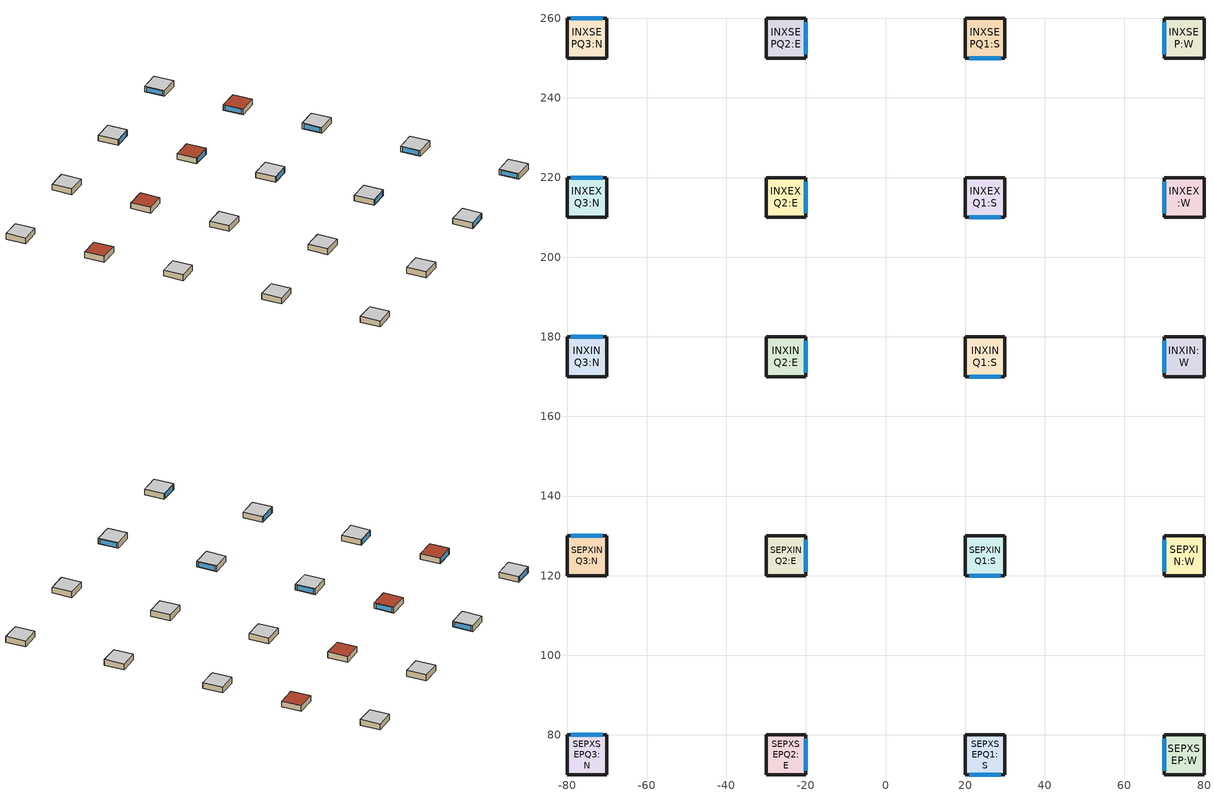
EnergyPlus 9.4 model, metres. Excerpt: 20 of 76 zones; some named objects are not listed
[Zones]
SEPXSEP:W
 floor to BLOCK17:CORE (0_5282 SemiExposedFloor r=0.67_Reversed_Rev): 80,70 70,70 70,80 80,80 z3
 wall outside (0_ExtWall r=0.63): 80,70 80,80 70,80 70,70 80,70 z3:6
 window (U=4 SHGC=0.63 - 1001): 70,79 70,71 z3.25:5.75
 ceiling to BLOCK85:CORE (0_5282 SemiExposedCeiling r=0.67): 70,70 80,70 80,80 70,80 z6
SEPXSEPQ1:S
 floor to BLOCK18:CORE (0_5282 SemiExposedFloor r=0.67_Reversed_Rev): 30,70 20,70 20,80 30,80 z3
 wall outside (0_ExtWall r=0.63): 30,70 30,80 20,80 20,70 30,70 z3:6
 window (U=4 SHGC=0.63 - 1001): 21,70 29,70 z3.25:5.75
 ceiling to BLOCK86:CORE (0_5282 SemiExposedCeiling r=0.67): 20,70 30,70 30,80 20,80 z6
SEPXSEPQ2:E
 floor to BLOCK19:CORE (0_5282 SemiExposedFloor r=0.67_Reversed_Rev): -20,70 -30,70 -30,80 -20,80 z3
 wall outside (0_ExtWall r=0.63): -20,70 -20,80 -30,80 -30,70 -20,70 z3:6
 window (U=4 SHGC=0.63 - 1001): -20,71 -20,79 z3.25:5.75
 ceiling to BLOCK87:CORE (0_5282 SemiExposedCeiling r=0.67): -30,70 -20,70 -20,80 -30,80 z6
SEPXSEPQ3:N
 floor to BLOCK20:CORE (0_5282 SemiExposedFloor r=0.67_Reversed_Rev): -70,70 -80,70 -80,80 -70,80 z3
 wall outside (0_ExtWall r=0.63): -70,70 -70,80 -80,80 -80,70 -70,70 z3:6
 window (U=4 SHGC=0.63 - 1001): -71,80 -79,80 z3.25:5.75
 ceiling to BLOCK88:CORE (0_5282 SemiExposedCeiling r=0.67): -80,70 -70,70 -70,80 -80,80 z6
SEPXIN:W
 floor to BLOCK21:CORE (0_5282 SemiExposedFloor r=0.67_Reversed_Rev): 80,120 70,120 70,130 80,130 z3
 wall outside (0_ExtWall r=0.63): 80,120 80,130 70,130 70,120 80,120 z3:6
 window (U=4 SHGC=0.63 - 1001): 70,129 70,121 z3.25:5.75
 ceiling adiabatic (0_5282 (2023) IntFloor r=0.17_Reversed): 70,120 80,120 80,130 70,130 z6
SEPXINQ1:S
 floor to BLOCK22:CORE (0_5282 SemiExposedFloor r=0.67_Reversed_Rev): 30,120 20,120 20,130 30,130 z3
 wall outside (0_ExtWall r=0.63): 30,120 30,130 20,130 20,120 30,120 z3:6
 window (U=4 SHGC=0.63 - 1001): 21,120 29,120 z3.25:5.75
 ceiling adiabatic (0_5282 (2023) IntFloor r=0.17_Reversed): 20,120 30,120 30,130 20,130 z6
SEPXINQ2:E
 floor to BLOCK23:CORE (0_5282 SemiExposedFloor r=0.67_Reversed_Rev): -20,120 -30,120 -30,130 -20,130 z3
 wall outside (0_ExtWall r=0.63): -20,120 -20,130 -30,130 -30,120 -20,120 z3:6
 window (U=4 SHGC=0.63 - 1001): -20,121 -20,129 z3.25:5.75
 ceiling adiabatic (0_5282 (2023) IntFloor r=0.17_Reversed): -30,120 -20,120 -20,130 -30,130 z6
SEPXINQ3:N
 floor to BLOCK24:CORE (0_5282 SemiExposedFloor r=0.67_Reversed_Rev): -70,120 -80,120 -80,130 -70,130 z3
 wall outside (0_ExtWall r=0.63): -70,120 -70,130 -80,130 -80,120 -70,120 z3:6
 window (U=4 SHGC=0.63 - 1001): -71,130 -79,130 z3.25:5.75
 ceiling adiabatic (0_5282 (2023) IntFloor r=0.17_Reversed): -80,120 -70,120 -70,130 -80,130 z6
INXIN:W
 floor adiabatic (0_5282 (2023) IntFloor r=0.17): 80,170 70,170 70,180 80,180 z3
 wall outside (0_ExtWall r=0.63): 80,170 80,180 70,180 70,170 80,170 z3:6
 window (U=4 SHGC=0.63 - 1001): 70,179 70,171 z3.25:5.75
 ceiling adiabatic (0_5282 (2023) IntFloor r=0.17_Reversed): 70,170 80,170 80,180 70,180 z6
INXINQ1:S
 floor adiabatic (0_5282 (2023) IntFloor r=0.17): 30,170 20,170 20,180 30,180 z3
 wall outside (0_ExtWall r=0.63): 30,170 30,180 20,180 20,170 30,170 z3:6
 window (U=4 SHGC=0.63 - 1001): 21,170 29,170 z3.25:5.75
 ceiling adiabatic (0_5282 (2023) IntFloor r=0.17_Reversed): 20,170 30,170 30,180 20,180 z6
INXINQ2:E
 floor adiabatic (0_5282 (2023) IntFloor r=0.17): -20,170 -30,170 -30,180 -20,180 z3
 wall outside (0_ExtWall r=0.63): -20,170 -20,180 -30,180 -30,170 -20,170 z3:6
 window (U=4 SHGC=0.63 - 1001): -20,171 -20,179 z3.25:5.75
 ceiling adiabatic (0_5282 (2023) IntFloor r=0.17_Reversed): -30,170 -20,170 -20,180 -30,180 z6
INXINQ3:N
 floor adiabatic (0_5282 (2023) IntFloor r=0.17): -70,170 -80,170 -80,180 -70,180 z3
 wall outside (0_ExtWall r=0.63): -70,170 -70,180 -80,180 -80,170 -70,170 z3:6
 window (U=4 SHGC=0.63 - 1001): -71,180 -79,180 z3.25:5.75
 ceiling adiabatic (0_5282 (2023) IntFloor r=0.17_Reversed): -80,170 -70,170 -70,180 -80,180 z6
INXEX:W
 floor adiabatic (0_5282 (2023) IntFloor r=0.17): 80,210 70,210 70,220 80,220 z3
 wall outside (0_ExtWall r=0.63): 80,210 80,220 70,220 70,210 80,210 z3:6
 window (U=4 SHGC=0.63 - 1001): 70,219 70,211 z3.25:5.75
 roof outside (0_Roof r=1.51): 70,210 80,210 80,220 70,220 z6
INXEXQ1:S
 floor adiabatic (0_5282 (2023) IntFloor r=0.17): 30,210 20,210 20,220 30,220 z3
 wall outside (0_ExtWall r=0.63): 30,210 30,220 20,220 20,210 30,210 z3:6
 window (U=4 SHGC=0.63 - 1001): 21,210 29,210 z3.25:5.75
 roof outside (0_Roof r=1.51): 20,210 30,210 30,220 20,220 z6
INXEXQ2:E
 floor adiabatic (0_5282 (2023) IntFloor r=0.17): -20,210 -30,210 -30,220 -20,220 z3
 wall outside (0_ExtWall r=0.63): -20,210 -20,220 -30,220 -30,210 -20,210 z3:6
 window (U=4 SHGC=0.63 - 1001): -20,211 -20,219 z3.25:5.75
 roof outside (0_Roof r=1.51): -30,210 -20,210 -20,220 -30,220 z6
INXEXQ3:N
 floor adiabatic (0_5282 (2023) IntFloor r=0.17): -70,210 -80,210 -80,220 -70,220 z3
 wall outside (0_ExtWall r=0.63): -70,210 -70,220 -80,220 -80,210 -70,210 z3:6
 window (U=4 SHGC=0.63 - 1001): -71,220 -79,220 z3.25:5.75
 roof outside (0_Roof r=1.51): -80,210 -70,210 -70,220 -80,220 z6
INXSEP:W
 floor adiabatic (0_5282 (2023) IntFloor r=0.17): 80,250 70,250 70,260 80,260 z3
 wall outside (0_ExtWall r=0.63): 80,250 80,260 70,260 70,250 80,250 z3:6
 window (U=4 SHGC=0.63 - 1001): 70,259 70,251 z3.25:5.75
 ceiling to BLOCK109:CORE (0_5282 SemiExposedCeiling r=0.67): 70,250 80,250 80,260 70,260 z6
INXSEPQ1:S
 floor adiabatic (0_5282 (2023) IntFloor r=0.17): 30,250 20,250 20,260 30,260 z3
 wall outside (0_ExtWall r=0.63): 30,250 30,260 20,260 20,250 30,250 z3:6
 window (U=4 SHGC=0.63 - 1001): 21,250 29,250 z3.25:5.75
 ceiling to BLOCK110:CORE (0_5282 SemiExposedCeiling r=0.67): 20,250 30,250 30,260 20,260 z6
INXSEPQ2:E
 floor adiabatic (0_5282 (2023) IntFloor r=0.17): -20,250 -30,250 -30,260 -20,260 z3
 wall outside (0_ExtWall r=0.63): -20,250 -20,260 -30,260 -30,250 -20,250 z3:6
 window (U=4 SHGC=0.63 - 1001): -20,251 -20,259 z3.25:5.75
 ceiling to BLOCK111:CORE (0_5282 SemiExposedCeiling r=0.67): -30,250 -20,250 -20,260 -30,260 z6
INXSEPQ3:N
 floor adiabatic (0_5282 (2023) IntFloor r=0.17): -70,250 -80,250 -80,260 -70,260 z3
 wall outside (0_ExtWall r=0.63): -70,250 -70,260 -80,260 -80,250 -70,250 z3:6
 window (U=4 SHGC=0.63 - 1001): -71,260 -79,260 z3.25:5.75
 ceiling to BLOCK112:CORE (0_5282 SemiExposedCeiling r=0.67): -80,250 -70,250 -70,260 -80,260 z6
[Building]
Residential 2023: North Axis=0; Terrain=City; Loads Convergence Tolerance Value=0.04; Temperature Convergence Tolerance Value=0.4; Solar Distribution=FullExterior; Maximum Number of Warmup Days=25; Minimum Number of Warmup Days=6
[Site:Location]
1 (01-01:31-12)  (01-01:31-12): Latitude=32.1; Longitude=34.78; Time Zone=2; Elevation=4
[Site:GroundTemperature:BuildingSurface]
18, 18, 18, 18, 18, 18, 18, 18, 18, 18, 18, 18
[Site:GroundTemperature:FCfactorMethod]
January Ground Temperature=14.56; February Ground Temperature=15.21; March Ground Temperature=16.32; April Ground Temperature=21.47; May Ground Temperature=26.48; June Ground Temperature=30.09; July Ground Temperature=32.2; August Ground Temperature=33.24; September Ground Temperature=31.42; October Ground Temperature=27.68; November Ground Temperature=21.81; December Ground Temperature=17.94
[Site:GroundTemperature:Shallow]
18, 18, 18, 18, 18, 18, 18, 18, 18, 18, 18, 18
[Site:GroundTemperature:Deep]
18, 18, 18, 18, 18, 18, 18, 18, 18, 18, 18, 18
[Site:GroundReflectance]
0.2, 0.2, 0.2, 0.2, 0.2, 0.2, 0.2, 0.2, 0.2, 0.2, 0.2, 0.2
[Site:GroundReflectance:SnowModifier]
2, 2
[Material] Thermal Absorptance=0.9
Name | Roughness | Thickness | Conductivity | Density | Specific Heat | Solar Absorptance | Visible Absorptance
0_5282 (2023) Insulation_.02 | Rough | 0.02 | 0.04 | 30 | 1450 | 0.7 | 0.7
1045_RegularConcrete_1.1.1 a=0.7_.2 | MediumRough | 0.2 | 2 | 2400 | 1000 | 0.7 | 0.7
0_Sand - 1045_.1 | Rough | 0.1 | 2 | 2200 | 1180 | 0.6 | 0.6
0_5282 Tit_.02 | MediumRough | 0.02 | 1.4 | 2000 | 1000 | 0.4 | 0.4
_1045 Ceramic porcelain_12.1_.015 | Smooth | 0.015 | 1.3 | 2300 | 840 | 0.4 | 0.4
_Light Concrete Cement a=0.45_.05 | MediumRough | 0.05 | 1 | 1600 | 1000 | 0.45 | 0.45
0_5282 (2023) Insulation_.055 | Rough | 0.055 | 0.04 | 30 | 1450 | 0.7 | 0.7
1045_RegularConcrete_1.1.1 a=0.7_.14 | MediumRough | 0.14 | 2 | 2400 | 1000 | 0.7 | 0.7
_1045_IntTiah_Cement Lime Plaster_2.1_.015 | Smooth | 0.015 | 0.8 | 1600 | 1000 | 0.4 | 0.4
0_5282 Plaster_.02 | MediumRough | 0.02 | 1 | 1800 | 1000 | 0.7 | 0.7
5282_ConcreteBlock_ a=0.7_.2 | MediumRough | 0.2 | 0.34 | 900 | 1000 | 0.4 | 0.4
0_5282 Plaster_1_.02 | Smooth | 0.02 | 1 | 1800 | 1000 | 0.4 | 0.4
[WindowMaterial:SimpleGlazingSystem]
Simple U=4 SHGC=0.63 - 1001: UFactor=4; Solar Heat Gain Coefficient=0.63; Visible Transmittance=0.61
[WindowMaterial:Shade]
30003: Solar Transmittance=0.15; Solar Reflectance=0.6; Visible Transmittance=0.15; Visible Reflectance=0.6; Infrared Hemispherical Emissivity=0.9; Infrared Transmittance=0.05; Thickness=0.001; Conductivity=160; Shade to Glass Distance=0.1; Top Opening Multiplier=0; Bottom Opening Multiplier=0; LeftSide Opening Multiplier=0; RightSide Opening Multiplier=0; Airflow Permeability=0
[Construction]
0_Roof r=1.51: _Light Concrete Cement a=0.45_.05, 0_5282 (2023) Insulation_.055, 1045_RegularConcrete_1.1.1 a=0.7_.14, _1045_IntTiah_Cement Lime Plaster_2.1_.015
0_ExtWall r=0.63: 0_5282 Plaster_.02, 5282_ConcreteBlock_ a=0.7_.2, _1045_IntTiah_Cement Lime Plaster_2.1_.015
0_5282 (2023) IntFloor r=0.17_Reversed: 0_5282 Plaster_1_.02, 1045_RegularConcrete_1.1.1 a=0.7_.14, 0_Sand - 1045_.1, 0_5282 Tit_.02, _1045 Ceramic porcelain_12.1_.015
0_5282 SemiExposedFloor r=0.67_Reversed_Rev: 0_5282 Plaster_1_.02, 1045_RegularConcrete_1.1.1 a=0.7_.14, 0_5282 (2023) Insulation_.02, 0_Sand - 1045_.1, 0_5282 Tit_.02, _1045 Ceramic porcelain_12.1_.015
0_5282 SemiExposedCeiling r=0.67: _1045 Ceramic porcelain_12.1_.015, 0_5282 Tit_.02, 0_Sand - 1045_.1, 0_5282 (2023) Insulation_.02, 1045_RegularConcrete_1.1.1 a=0.7_.2, 0_5282 Plaster_1_.02
0_5282 (2023) IntFloor r=0.17: _1045 Ceramic porcelain_12.1_.015, 0_5282 Tit_.02, 0_Sand - 1045_.1, 1045_RegularConcrete_1.1.1 a=0.7_.14, 0_5282 Plaster_1_.02
U=4 SHGC=0.63 - 1001: Simple U=4 SHGC=0.63 - 1001
U=4 SHGC=0.63 - 2001: 30003, Simple U=4 SHGC=0.63 - 1001
[Zone] Type=1; Multiplier=1; Volume=300; Floor Area=100; Zone Inside Convection Algorithm=TARP; Part of Total Floor Area=Yes
SEPXSEP:W; SEPXSEPQ1:S; SEPXSEPQ2:E; SEPXSEPQ3:N; SEPXIN:W; SEPXINQ1:S; SEPXINQ2:E; SEPXINQ3:N; INXIN:W; INXINQ1:S; INXINQ2:E; INXINQ3:N; INXEX:W; INXEXQ1:S; INXEXQ2:E; INXEXQ3:N; INXSEP:W; INXSEPQ1:S; INXSEPQ2:E; INXSEPQ3:N
[WindowShadingControl] Shading Type=ExteriorShade; Construction with Shading=U=4 SHGC=0.63 - 2001; Shading Control Type=OnIfScheduleAllows; Schedule=0_Shading 5282_2017 A/B; Shading Control Is Scheduled=Yes; Glare Control Is Active=No; Type of Slat Angle Control for Blinds=FixedSlatAngle; Setpoint 2=0; Multiple Surface Control Type=Group
Name | Zone | Fenestration Surface 1
131001 | SEPXSEP:W | SEPXSEP:W_Wall_4_0_0_0_0_0_Win
141001 | SEPXSEPQ1:S | SEPXSEPQ1:S_Wall_5_0_0_0_0_0_Win
151001 | SEPXSEPQ2:E | SEPXSEPQ2:E_Wall_2_0_0_0_0_0_Win
161001 | SEPXSEPQ3:N | SEPXSEPQ3:N_Wall_3_0_0_0_0_0_Win
171001 | SEPXIN:W | SEPXIN:W_Wall_4_0_0_0_0_0_Win
181001 | SEPXINQ1:S | SEPXINQ1:S_Wall_5_0_0_0_0_0_Win
191001 | SEPXINQ2:E | SEPXINQ2:E_Wall_2_0_0_0_0_0_Win
201001 | SEPXINQ3:N | SEPXINQ3:N_Wall_3_0_0_0_0_0_Win
371001 | INXIN:W | INXIN:W_Wall_4_0_0_0_0_0_Win
381001 | INXINQ1:S | INXINQ1:S_Wall_5_0_0_0_0_0_Win
391001 | INXINQ2:E | INXINQ2:E_Wall_2_0_0_0_0_0_Win
401001 | INXINQ3:N | INXINQ3:N_Wall_3_0_0_0_0_0_Win
411001 | INXEX:W | INXEX:W_Wall_4_0_0_0_0_0_Win
421001 | INXEXQ1:S | INXEXQ1:S_Wall_5_0_0_0_0_0_Win
431001 | INXEXQ2:E | INXEXQ2:E_Wall_2_0_0_0_0_0_Win
441001 | INXEXQ3:N | INXEXQ3:N_Wall_3_0_0_0_0_0_Win
451001 | INXSEP:W | INXSEP:W_Wall_4_0_0_0_0_0_Win
461001 | INXSEPQ1:S | INXSEPQ1:S_Wall_5_0_0_0_0_0_Win
471001 | INXSEPQ2:E | INXSEPQ2:E_Wall_2_0_0_0_0_0_Win
481001 | INXSEPQ3:N | INXSEPQ3:N_Wall_3_0_0_0_0_0_Win
[PEOPLE] Number of People Schedule=0_Schedule  Occupancy - Residential; Number of People Calculation Method=People/Area; People per Zone Floor Area=0.04; Fraction Radiant=0.3; Sensible Heat Fraction=AutoCalculate; Carbon Dioxide Generation Rate=3.82e-08; Enable ASHRAE 55 Comfort Warnings=No; Mean Radiant Temperature Calculation Type=ZoneAveraged; Work Efficiency Schedule=Work efficiency; Clothing Insulation Calculation Method=ClothingInsulationSchedule; Air Velocity Schedule=Default Air Velocity for Comfort Calculations
Name | Zone or ZoneList | Activity Level Schedule | Clothing Insulation Schedule
People SEPXSEP:W | SEPXSEP:W | Activity Schedule 15758 | Clothing Schedule 15758
People SEPXSEPQ1:S | SEPXSEPQ1:S | Activity Schedule 15775 | Clothing Schedule 15775
People SEPXSEPQ2:E | SEPXSEPQ2:E | Activity Schedule 15792 | Clothing Schedule 15792
People SEPXSEPQ3:N | SEPXSEPQ3:N | Activity Schedule 15809 | Clothing Schedule 15809
People SEPXIN:W | SEPXIN:W | Activity Schedule 15826 | Clothing Schedule 15826
People SEPXINQ1:S | SEPXINQ1:S | Activity Schedule 15843 | Clothing Schedule 15843
People SEPXINQ2:E | SEPXINQ2:E | Activity Schedule 15860 | Clothing Schedule 15860
People SEPXINQ3:N | SEPXINQ3:N | Activity Schedule 15877 | Clothing Schedule 15877
People INXIN:W | INXIN:W | Activity Schedule 17599 | Clothing Schedule 17599
People INXINQ1:S | INXINQ1:S | Activity Schedule 17615 | Clothing Schedule 17615
People INXINQ2:E | INXINQ2:E | Activity Schedule 17631 | Clothing Schedule 17631
People INXINQ3:N | INXINQ3:N | Activity Schedule 17647 | Clothing Schedule 17647
People INXEX:W | INXEX:W | Activity Schedule 17793 | Clothing Schedule 17793
People INXEXQ1:S | INXEXQ1:S | Activity Schedule 17809 | Clothing Schedule 17809
People INXEXQ2:E | INXEXQ2:E | Activity Schedule 17825 | Clothing Schedule 17825
People INXEXQ3:N | INXEXQ3:N | Activity Schedule 17841 | Clothing Schedule 17841
People INXSEP:W | INXSEP:W | Activity Schedule 17986 | Clothing Schedule 17986
People INXSEPQ1:S | INXSEPQ1:S | Activity Schedule 18002 | Clothing Schedule 18002
People INXSEPQ2:E | INXSEPQ2:E | Activity Schedule 18018 | Clothing Schedule 18018
People INXSEPQ3:N | INXSEPQ3:N | Activity Schedule 18034 | Clothing Schedule 18034
[Lights] Schedule=0_Schedule Lighting -  Residential; Design Level Calculation Method=Watts/Area; Watts per Zone Floor Area=2; Return Air Fraction=0; Fraction Radiant=0.28; Fraction Visible=0.22; Fraction Replaceable=1
Name | Zone or ZoneList | EndUse Subcategory
SEPXSEP:W General lighting | SEPXSEP:W | ELECTRIC EQUIPMENT#SEPXSEP:W#GeneralLights
SEPXSEPQ1:S General lighting | SEPXSEPQ1:S | ELECTRIC EQUIPMENT#SEPXSEPQ1:S#GeneralLights
SEPXSEPQ2:E General lighting | SEPXSEPQ2:E | ELECTRIC EQUIPMENT#SEPXSEPQ2:E#GeneralLights
SEPXSEPQ3:N General lighting | SEPXSEPQ3:N | ELECTRIC EQUIPMENT#SEPXSEPQ3:N#GeneralLights
SEPXIN:W General lighting | SEPXIN:W | ELECTRIC EQUIPMENT#SEPXIN:W#GeneralLights
SEPXINQ1:S General lighting | SEPXINQ1:S | ELECTRIC EQUIPMENT#SEPXINQ1:S#GeneralLights
SEPXINQ2:E General lighting | SEPXINQ2:E | ELECTRIC EQUIPMENT#SEPXINQ2:E#GeneralLights
SEPXINQ3:N General lighting | SEPXINQ3:N | ELECTRIC EQUIPMENT#SEPXINQ3:N#GeneralLights
INXIN:W General lighting | INXIN:W | ELECTRIC EQUIPMENT#INXIN:W#GeneralLights
INXINQ1:S General lighting | INXINQ1:S | ELECTRIC EQUIPMENT#INXINQ1:S#GeneralLights
INXINQ2:E General lighting | INXINQ2:E | ELECTRIC EQUIPMENT#INXINQ2:E#GeneralLights
INXINQ3:N General lighting | INXINQ3:N | ELECTRIC EQUIPMENT#INXINQ3:N#GeneralLights
INXEX:W General lighting | INXEX:W | ELECTRIC EQUIPMENT#INXEX:W#GeneralLights
INXEXQ1:S General lighting | INXEXQ1:S | ELECTRIC EQUIPMENT#INXEXQ1:S#GeneralLights
INXEXQ2:E General lighting | INXEXQ2:E | ELECTRIC EQUIPMENT#INXEXQ2:E#GeneralLights
INXEXQ3:N General lighting | INXEXQ3:N | ELECTRIC EQUIPMENT#INXEXQ3:N#GeneralLights
INXSEP:W General lighting | INXSEP:W | ELECTRIC EQUIPMENT#INXSEP:W#GeneralLights
INXSEPQ1:S General lighting | INXSEPQ1:S | ELECTRIC EQUIPMENT#INXSEPQ1:S#GeneralLights
INXSEPQ2:E General lighting | INXSEPQ2:E | ELECTRIC EQUIPMENT#INXSEPQ2:E#GeneralLights
INXSEPQ3:N General lighting | INXSEPQ3:N | ELECTRIC EQUIPMENT#INXSEPQ3:N#GeneralLights
[OtherEquipment] Fuel Type=Electricity; Design Level Calculation Method=Watts/Area; Fraction Latent=0; Fraction Radiant=0.2; Fraction Lost=0; Carbon Dioxide Generation Rate=0; EndUse Subcategory=General
Name | Zone or ZoneList | Schedule | Power per Zone Floor Area
SEPXSEP:W Miscellaneous gain | SEPXSEP:W | 0_Schedule  Non Fixed Equipment - Residential | 8
SEPXSEP:W Equipment gain | SEPXSEP:W | On 24/7 | 1
SEPXSEPQ1:S Miscellaneous gain | SEPXSEPQ1:S | 0_Schedule  Non Fixed Equipment - Residential | 8
SEPXSEPQ1:S Equipment gain | SEPXSEPQ1:S | On 24/7 | 1
SEPXSEPQ2:E Miscellaneous gain | SEPXSEPQ2:E | 0_Schedule  Non Fixed Equipment - Residential | 8
SEPXSEPQ2:E Equipment gain | SEPXSEPQ2:E | On 24/7 | 1
SEPXSEPQ3:N Miscellaneous gain | SEPXSEPQ3:N | 0_Schedule  Non Fixed Equipment - Residential | 8
SEPXSEPQ3:N Equipment gain | SEPXSEPQ3:N | On 24/7 | 1
SEPXIN:W Miscellaneous gain | SEPXIN:W | 0_Schedule  Non Fixed Equipment - Residential | 8
SEPXIN:W Equipment gain | SEPXIN:W | On 24/7 | 1
SEPXINQ1:S Miscellaneous gain | SEPXINQ1:S | 0_Schedule  Non Fixed Equipment - Residential | 8
SEPXINQ1:S Equipment gain | SEPXINQ1:S | On 24/7 | 1
SEPXINQ2:E Miscellaneous gain | SEPXINQ2:E | 0_Schedule  Non Fixed Equipment - Residential | 8
SEPXINQ2:E Equipment gain | SEPXINQ2:E | On 24/7 | 1
SEPXINQ3:N Miscellaneous gain | SEPXINQ3:N | 0_Schedule  Non Fixed Equipment - Residential | 8
SEPXINQ3:N Equipment gain | SEPXINQ3:N | On 24/7 | 1
INXIN:W Miscellaneous gain | INXIN:W | 0_Schedule  Non Fixed Equipment - Residential | 8
INXIN:W Equipment gain | INXIN:W | On 24/7 | 1
INXINQ1:S Miscellaneous gain | INXINQ1:S | 0_Schedule  Non Fixed Equipment - Residential | 8
INXINQ1:S Equipment gain | INXINQ1:S | On 24/7 | 1
INXINQ2:E Miscellaneous gain | INXINQ2:E | 0_Schedule  Non Fixed Equipment - Residential | 8
INXINQ2:E Equipment gain | INXINQ2:E | On 24/7 | 1
INXINQ3:N Miscellaneous gain | INXINQ3:N | 0_Schedule  Non Fixed Equipment - Residential | 8
INXINQ3:N Equipment gain | INXINQ3:N | On 24/7 | 1
INXEX:W Miscellaneous gain | INXEX:W | 0_Schedule  Non Fixed Equipment - Residential | 8
INXEX:W Equipment gain | INXEX:W | On 24/7 | 1
INXEXQ1:S Miscellaneous gain | INXEXQ1:S | 0_Schedule  Non Fixed Equipment - Residential | 8
INXEXQ1:S Equipment gain | INXEXQ1:S | On 24/7 | 1
INXEXQ2:E Miscellaneous gain | INXEXQ2:E | 0_Schedule  Non Fixed Equipment - Residential | 8
INXEXQ2:E Equipment gain | INXEXQ2:E | On 24/7 | 1
INXEXQ3:N Miscellaneous gain | INXEXQ3:N | 0_Schedule  Non Fixed Equipment - Residential | 8
INXEXQ3:N Equipment gain | INXEXQ3:N | On 24/7 | 1
INXSEP:W Miscellaneous gain | INXSEP:W | 0_Schedule  Non Fixed Equipment - Residential | 8
INXSEP:W Equipment gain | INXSEP:W | On 24/7 | 1
INXSEPQ1:S Miscellaneous gain | INXSEPQ1:S | 0_Schedule  Non Fixed Equipment - Residential | 8
INXSEPQ1:S Equipment gain | INXSEPQ1:S | On 24/7 | 1
INXSEPQ2:E Miscellaneous gain | INXSEPQ2:E | 0_Schedule  Non Fixed Equipment - Residential | 8
INXSEPQ2:E Equipment gain | INXSEPQ2:E | On 24/7 | 1
INXSEPQ3:N Miscellaneous gain | INXSEPQ3:N | 0_Schedule  Non Fixed Equipment - Residential | 8
INXSEPQ3:N Equipment gain | INXSEPQ3:N | On 24/7 | 1
[ZoneInfiltration:DesignFlowRate] Schedule=On 24/7; Design Flow Rate Calculation Method=Flow/zone; Design Flow Rate=0.083333; Constant Term Coefficient=1; Temperature Term Coefficient=0; Velocity Term Coefficient=0; Velocity Squared Term Coefficient=0
Name | Zone or ZoneList
SEPXSEP:W Infiltration | SEPXSEP:W
SEPXSEPQ1:S Infiltration | SEPXSEPQ1:S
SEPXSEPQ2:E Infiltration | SEPXSEPQ2:E
SEPXSEPQ3:N Infiltration | SEPXSEPQ3:N
SEPXIN:W Infiltration | SEPXIN:W
SEPXINQ1:S Infiltration | SEPXINQ1:S
SEPXINQ2:E Infiltration | SEPXINQ2:E
SEPXINQ3:N Infiltration | SEPXINQ3:N
INXIN:W Infiltration | INXIN:W
INXINQ1:S Infiltration | INXINQ1:S
INXINQ2:E Infiltration | INXINQ2:E
INXINQ3:N Infiltration | INXINQ3:N
INXEX:W Infiltration | INXEX:W
INXEXQ1:S Infiltration | INXEXQ1:S
INXEXQ2:E Infiltration | INXEXQ2:E
INXEXQ3:N Infiltration | INXEXQ3:N
INXSEP:W Infiltration | INXSEP:W
INXSEPQ1:S Infiltration | INXSEPQ1:S
INXSEPQ2:E Infiltration | INXSEPQ2:E
INXSEPQ3:N Infiltration | INXSEPQ3:N
[ZoneControl:Thermostat] Control Type Schedule=Zone Control Type Sched
Name | Zone or ZoneList | Control 1
SEPXSEP:W Thermostat | SEPXSEP:W | Dual Setpoint - Zone SEPXSEP:W
SEPXSEPQ1:S Thermostat | SEPXSEPQ1:S | Dual Setpoint - Zone SEPXSEPQ1:S
SEPXSEPQ2:E Thermostat | SEPXSEPQ2:E | Dual Setpoint - Zone SEPXSEPQ2:E
SEPXSEPQ3:N Thermostat | SEPXSEPQ3:N | Dual Setpoint - Zone SEPXSEPQ3:N
SEPXIN:W Thermostat | SEPXIN:W | Dual Setpoint - Zone SEPXIN:W
SEPXINQ1:S Thermostat | SEPXINQ1:S | Dual Setpoint - Zone SEPXINQ1:S
SEPXINQ2:E Thermostat | SEPXINQ2:E | Dual Setpoint - Zone SEPXINQ2:E
SEPXINQ3:N Thermostat | SEPXINQ3:N | Dual Setpoint - Zone SEPXINQ3:N
INXIN:W Thermostat | INXIN:W | Dual Setpoint - Zone INXIN:W
INXINQ1:S Thermostat | INXINQ1:S | Dual Setpoint - Zone INXINQ1:S
INXINQ2:E Thermostat | INXINQ2:E | Dual Setpoint - Zone INXINQ2:E
INXINQ3:N Thermostat | INXINQ3:N | Dual Setpoint - Zone INXINQ3:N
INXEX:W Thermostat | INXEX:W | Dual Setpoint - Zone INXEX:W
INXEXQ1:S Thermostat | INXEXQ1:S | Dual Setpoint - Zone INXEXQ1:S
INXEXQ2:E Thermostat | INXEXQ2:E | Dual Setpoint - Zone INXEXQ2:E
INXEXQ3:N Thermostat | INXEXQ3:N | Dual Setpoint - Zone INXEXQ3:N
INXSEP:W Thermostat | INXSEP:W | Dual Setpoint - Zone INXSEP:W
INXSEPQ1:S Thermostat | INXSEPQ1:S | Dual Setpoint - Zone INXSEPQ1:S
INXSEPQ2:E Thermostat | INXSEPQ2:E | Dual Setpoint - Zone INXSEPQ2:E
INXSEPQ3:N Thermostat | INXSEPQ3:N | Dual Setpoint - Zone INXSEPQ3:N
[ThermostatSetpoint:DualSetpoint]
Name | Heating Setpoint Temperature Schedule | Cooling Setpoint Temperature Schedule
Dual Setpoint - Zone SEPXSEP:W | SEPXSEP:W Heating Setpoint Schedule | SEPXSEP:W Cooling SP Sch
Dual Setpoint - Zone SEPXSEPQ1:S | SEPXSEPQ1:S Heating Setpoint Schedule | SEPXSEPQ1:S Cooling SP Sch
Dual Setpoint - Zone SEPXSEPQ2:E | SEPXSEPQ2:E Heating Setpoint Schedule | SEPXSEPQ2:E Cooling SP Sch
Dual Setpoint - Zone SEPXSEPQ3:N | SEPXSEPQ3:N Heating Setpoint Schedule | SEPXSEPQ3:N Cooling SP Sch
Dual Setpoint - Zone SEPXIN:W | SEPXIN:W Heating Setpoint Schedule | SEPXIN:W Cooling SP Sch
Dual Setpoint - Zone SEPXINQ1:S | SEPXINQ1:S Heating Setpoint Schedule | SEPXINQ1:S Cooling SP Sch
Dual Setpoint - Zone SEPXINQ2:E | SEPXINQ2:E Heating Setpoint Schedule | SEPXINQ2:E Cooling SP Sch
Dual Setpoint - Zone SEPXINQ3:N | SEPXINQ3:N Heating Setpoint Schedule | SEPXINQ3:N Cooling SP Sch
Dual Setpoint - Zone INXIN:W | INXIN:W Heating Setpoint Schedule | INXIN:W Cooling SP Sch
Dual Setpoint - Zone INXINQ1:S | INXINQ1:S Heating Setpoint Schedule | INXINQ1:S Cooling SP Sch
Dual Setpoint - Zone INXINQ2:E | INXINQ2:E Heating Setpoint Schedule | INXINQ2:E Cooling SP Sch
Dual Setpoint - Zone INXINQ3:N | INXINQ3:N Heating Setpoint Schedule | INXINQ3:N Cooling SP Sch
Dual Setpoint - Zone INXEX:W | INXEX:W Heating Setpoint Schedule | INXEX:W Cooling SP Sch
Dual Setpoint - Zone INXEXQ1:S | INXEXQ1:S Heating Setpoint Schedule | INXEXQ1:S Cooling SP Sch
Dual Setpoint - Zone INXEXQ2:E | INXEXQ2:E Heating Setpoint Schedule | INXEXQ2:E Cooling SP Sch
Dual Setpoint - Zone INXEXQ3:N | INXEXQ3:N Heating Setpoint Schedule | INXEXQ3:N Cooling SP Sch
Dual Setpoint - Zone INXSEP:W | INXSEP:W Heating Setpoint Schedule | INXSEP:W Cooling SP Sch
Dual Setpoint - Zone INXSEPQ1:S | INXSEPQ1:S Heating Setpoint Schedule | INXSEPQ1:S Cooling SP Sch
Dual Setpoint - Zone INXSEPQ2:E | INXSEPQ2:E Heating Setpoint Schedule | INXSEPQ2:E Cooling SP Sch
Dual Setpoint - Zone INXSEPQ3:N | INXSEPQ3:N Heating Setpoint Schedule | INXSEPQ3:N Cooling SP Sch
[Zone equipment]
SEPXSEP:W: SEPXSEP:W Ideal Loads Air
SEPXSEPQ1:S: SEPXSEPQ1:S Ideal Loads Air
SEPXSEPQ2:E: SEPXSEPQ2:E Ideal Loads Air
SEPXSEPQ3:N: SEPXSEPQ3:N Ideal Loads Air
SEPXIN:W: SEPXIN:W Ideal Loads Air
SEPXINQ1:S: SEPXINQ1:S Ideal Loads Air
SEPXINQ2:E: SEPXINQ2:E Ideal Loads Air
SEPXINQ3:N: SEPXINQ3:N Ideal Loads Air
INXIN:W: INXIN:W Ideal Loads Air
INXINQ1:S: INXINQ1:S Ideal Loads Air
INXINQ2:E: INXINQ2:E Ideal Loads Air
INXINQ3:N: INXINQ3:N Ideal Loads Air
INXEX:W: INXEX:W Ideal Loads Air
INXEXQ1:S: INXEXQ1:S Ideal Loads Air
INXEXQ2:E: INXEXQ2:E Ideal Loads Air
INXEXQ3:N: INXEXQ3:N Ideal Loads Air
INXSEP:W: INXSEP:W Ideal Loads Air
INXSEPQ1:S: INXSEPQ1:S Ideal Loads Air
INXSEPQ2:E: INXSEPQ2:E Ideal Loads Air
INXSEPQ3:N: INXSEPQ3:N Ideal Loads Air
[Schedule:Day:Hourly]
Summer Control Type Day Sch; Winter Control Type Day Sch: 4, 4, 4, 4, 4, 4, 4, 4, 4, 4, 4, 4, 4, 4, 4, 4, 4, 4, 4, 4, 4, 4, 4, 4
[Schedule:Week:Daily]
Summer Control Type Week Sch: Summer Control Type Day Sch, Summer Control Type Day Sch, Summer Control Type Day Sch, Summer Control Type Day Sch, Summer Control Type Day Sch, Summer Control Type Day Sch, Summer Control Type Day Sch, Summer Control Type Day Sch, Summer Control Type Day Sch, Summer Control Type Day Sch, Summer Control Type Day Sch, Summer Control Type Day Sch
Winter Control Type Week Sch: Winter Control Type Day Sch, Winter Control Type Day Sch, Winter Control Type Day Sch, Winter Control Type Day Sch, Winter Control Type Day Sch, Winter Control Type Day Sch, Winter Control Type Day Sch, Winter Control Type Day Sch, Winter Control Type Day Sch, Winter Control Type Day Sch, Winter Control Type Day Sch, Winter Control Type Day Sch
[Schedule:Year]
Zone Control Type Sched: Winter Control Type Week Sch, 1, 1, 3, 31, Summer Control Type Week Sch, 4, 1, 9, 30, Winter Control Type Week Sch, 10, 1, 12, 31
[Schedule:Compact]
On; On 24/7: Through: 12/31, For: AllDays, Until: 24:00, 1
Work efficiency: Through: 12/31, For: AllDays, Until: 24:00, 0
Default Air Velocity for Comfort Calculations: Through: 12/31, For: AllDays, Until: 24:00, 0.137
0_Schedule Lighting -  Residential: Through: 31 Dec, For: AllDays, Until: 17:00, 0, Until: 24:00, 1
0_Schedule  Occupancy - Residential: Through: 31 Dec, For: Alldays, Until: 08:00, 0.64, Until: 16:00, 0, Until: 24:00, 1
0_Schedule  Non Fixed Equipment - Residential: Through: 31 Dec, For: AllDays, Until: 16:00, 0, Until: 24:00, 1
0_Shading 5282_2017 A/B: Through: 31 Mar, For: Alldays, Until: 24:00, 0, Through: 30 Nov, For: Alldays, Until: 24:00, 1, Through: 31 Dec, For: Alldays, Until: 24:00, 0
Activity Schedule 15758; Activity Schedule 15775; Activity Schedule 15792; Activity Schedule 15809; Activity Schedule 15826; Activity Schedule 15843; Activity Schedule 15860; Activity Schedule 15877; Activity Schedule 17599; Activity Schedule 17615; Activity Schedule 17631; Activity Schedule 17647; Activity Schedule 17793; Activity Schedule 17809; Activity Schedule 17825; Activity Schedule 17841; Activity Schedule 17986; Activity Schedule 18002; Activity Schedule 18018; Activity Schedule 18034: Through: 12/31, For: AllDays, Until: 24:00, 125
Clothing Schedule 15758; Clothing Schedule 15775; Clothing Schedule 15792; Clothing Schedule 15809; Clothing Schedule 15826; Clothing Schedule 15843; Clothing Schedule 15860; Clothing Schedule 15877; Clothing Schedule 17599; Clothing Schedule 17615; Clothing Schedule 17631; Clothing Schedule 17647; Clothing Schedule 17793; Clothing Schedule 17809; Clothing Schedule 17825; Clothing Schedule 17841; Clothing Schedule 17986; Clothing Schedule 18002; Clothing Schedule 18018; Clothing Schedule 18034: Through: 4/1, For: AllDays, Until: 24:00, 1, Through: 9/30, For: AllDays, Until: 24:00, .5, Through: 12/31, For: AllDays, Until: 24:00, 1
SEPXSEP:W Heating Setpoint Schedule; SEPXSEPQ1:S Heating Setpoint Schedule; SEPXSEPQ2:E Heating Setpoint Schedule; SEPXSEPQ3:N Heating Setpoint Schedule; SEPXIN:W Heating Setpoint Schedule; SEPXINQ1:S Heating Setpoint Schedule; SEPXINQ2:E Heating Setpoint Schedule; SEPXINQ3:N Heating Setpoint Schedule; INXIN:W Heating Setpoint Schedule; INXINQ1:S Heating Setpoint Schedule; INXINQ2:E Heating Setpoint Schedule; INXINQ3:N Heating Setpoint Schedule; INXEX:W Heating Setpoint Schedule; INXEXQ1:S Heating Setpoint Schedule; INXEXQ2:E Heating Setpoint Schedule; INXEXQ3:N Heating Setpoint Schedule; INXSEP:W Heating Setpoint Schedule; INXSEPQ1:S Heating Setpoint Schedule; INXSEPQ2:E Heating Setpoint Schedule; INXSEPQ3:N Heating Setpoint Schedule: Through: 31 March, For: AllDays, Until: 24:00, 20, Through: 30 November, For: AllDays, Until: 24:00, -50, Through: 31 December, For: AllDays, Until: 24:00, 20
SEPXSEP:W Cooling SP Sch; SEPXSEPQ1:S Cooling SP Sch; SEPXSEPQ2:E Cooling SP Sch; SEPXSEPQ3:N Cooling SP Sch; SEPXIN:W Cooling SP Sch; SEPXINQ1:S Cooling SP Sch; SEPXINQ2:E Cooling SP Sch; SEPXINQ3:N Cooling SP Sch; INXIN:W Cooling SP Sch; INXINQ1:S Cooling SP Sch; INXINQ2:E Cooling SP Sch; INXINQ3:N Cooling SP Sch; INXEX:W Cooling SP Sch; INXEXQ1:S Cooling SP Sch; INXEXQ2:E Cooling SP Sch; INXEXQ3:N Cooling SP Sch; INXSEP:W Cooling SP Sch; INXSEPQ1:S Cooling SP Sch; INXSEPQ2:E Cooling SP Sch; INXSEPQ3:N Cooling SP Sch: Through: 31 March, For: AllDays, Until: 24:00, 100, Through: 30 November, For: AllDays, Until: 24:00, 24, Through: 31 December, For: AllDays, Until: 24:00, 100
